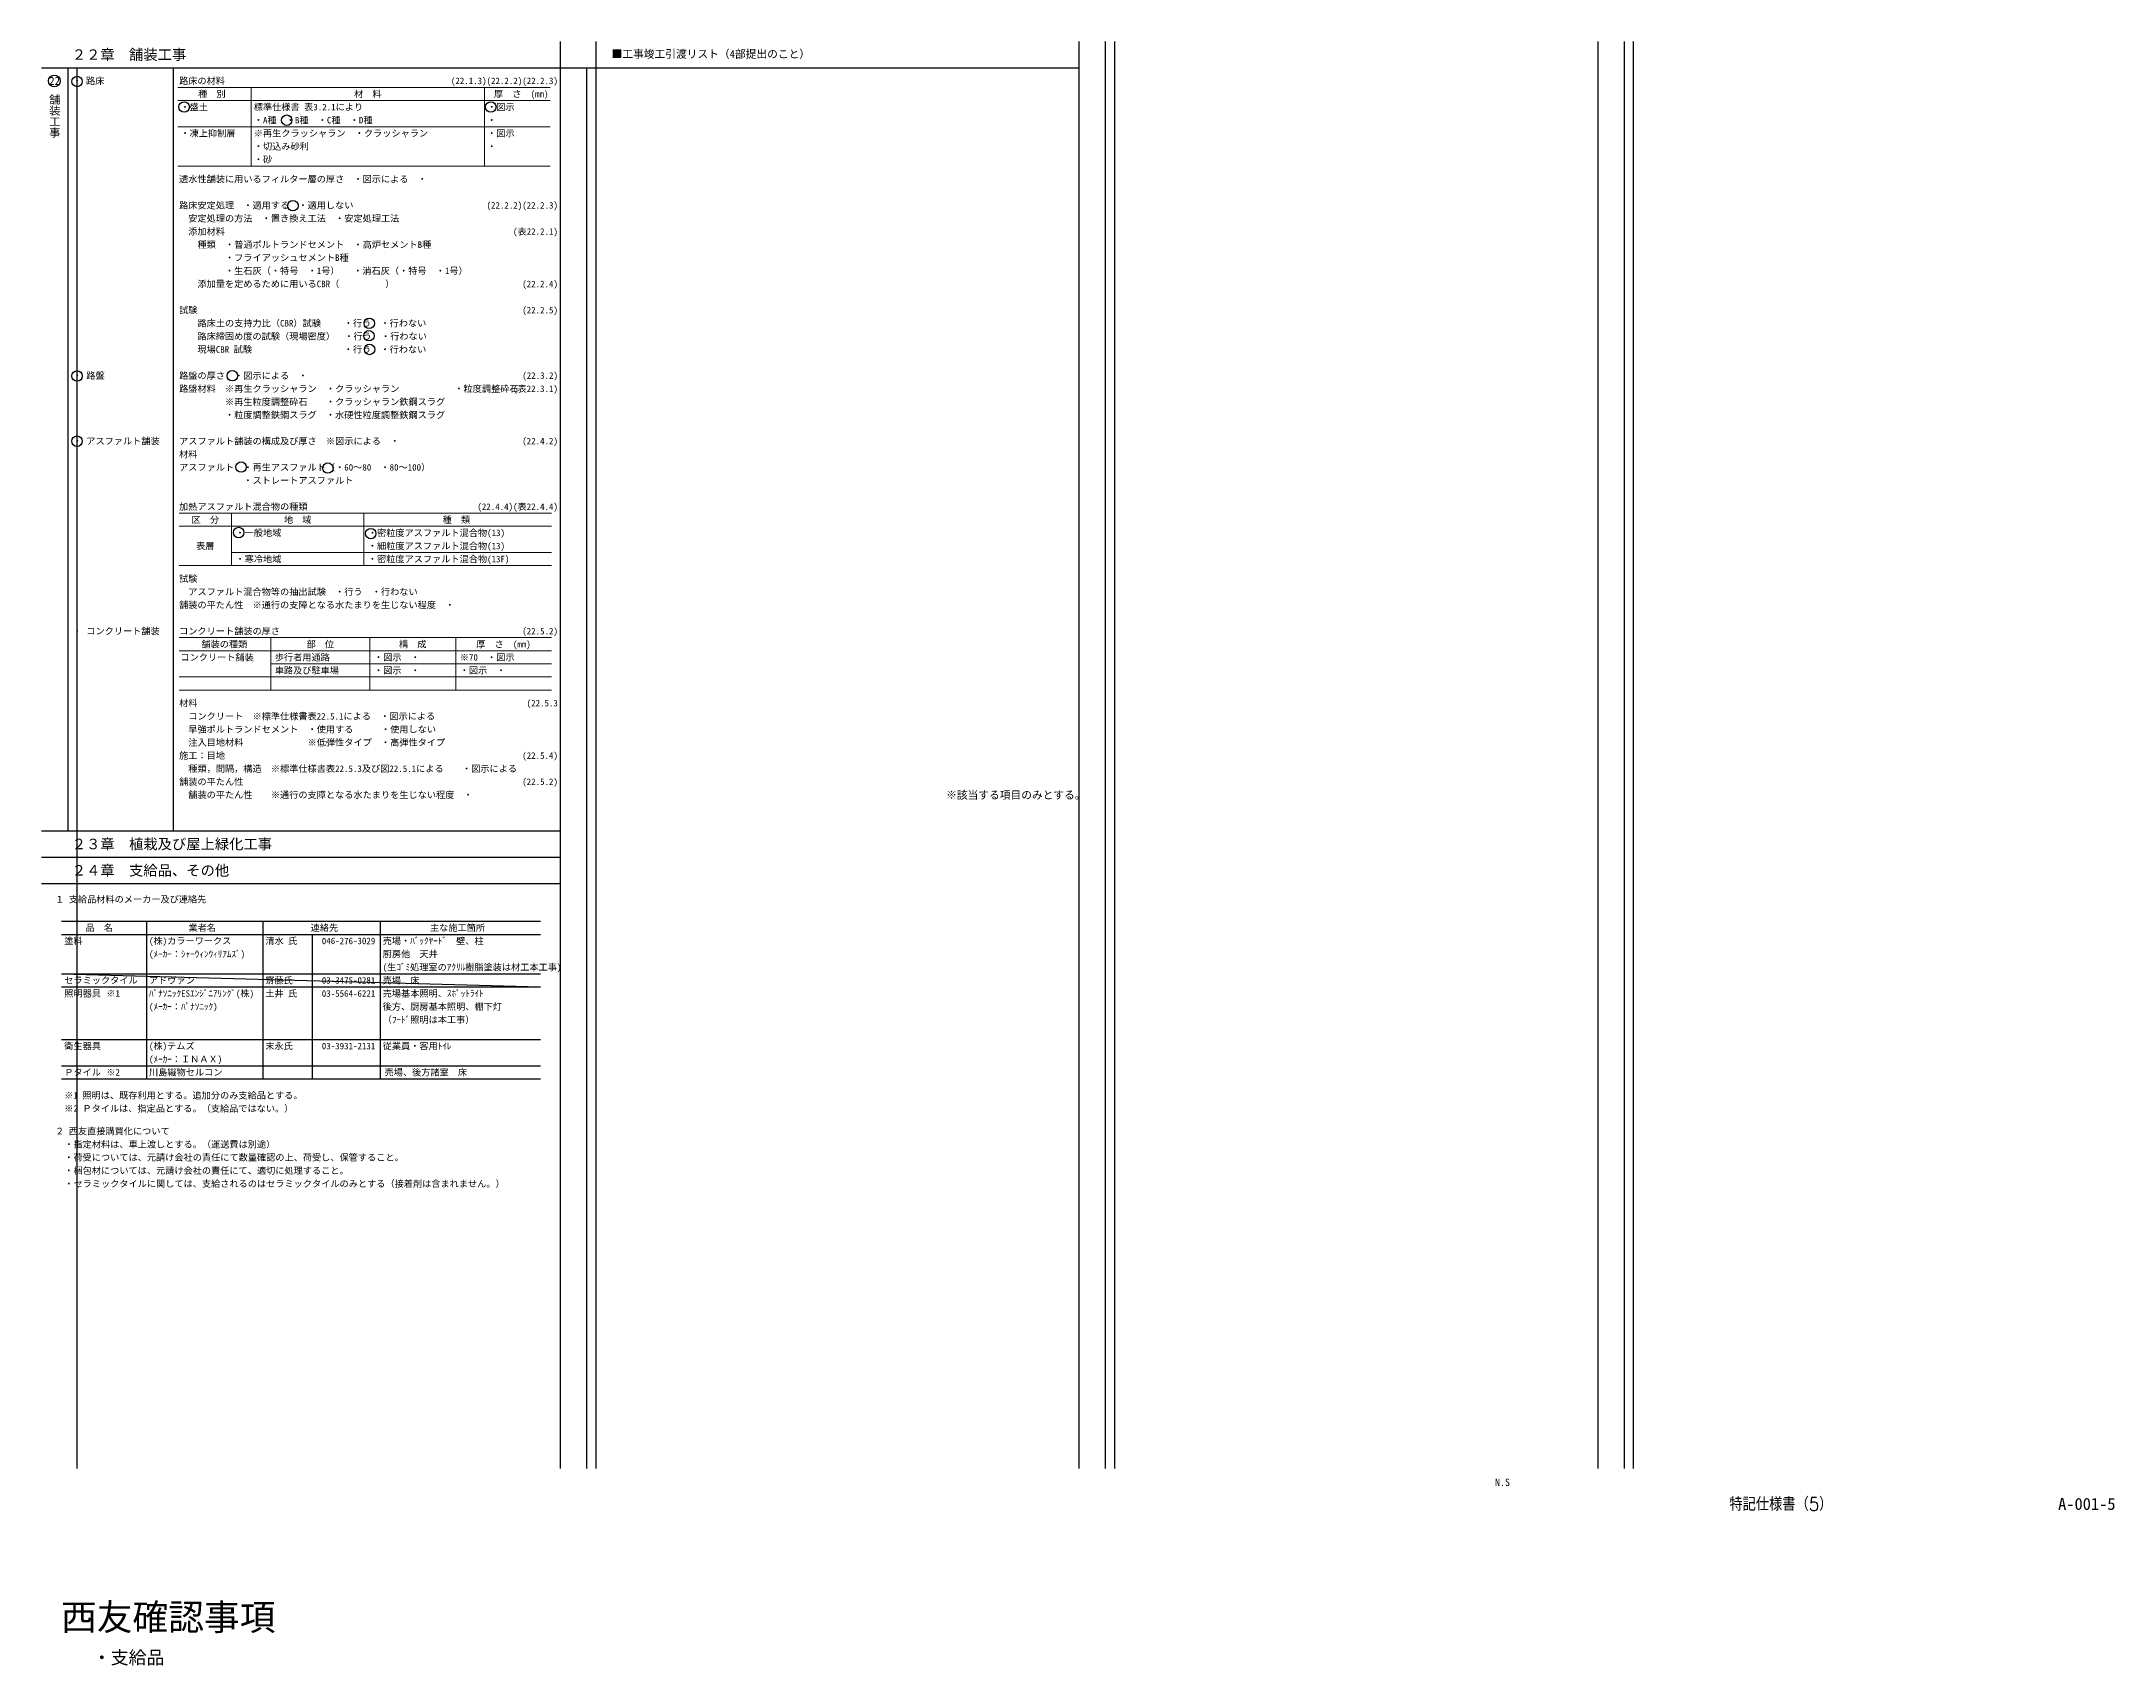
# Model space of a CAD drawing. Header units: millimetres. Extents: x 1 to 4376, y -95 to 584.
# Drawn here: x 3585 to 4376, y -36 to 584 of the extents above; entities that cross this region are included whole.
import ezdxf
from ezdxf.enums import TextEntityAlignment as Align

# ---------------------------------------------------------------- set-up
doc = ezdxf.new("R2010")
doc.units = ezdxf.units.MM
doc.header["$LTSCALE"] = 0.2
doc.layers.get('Defpoints').update_dxf_attribs({"color": 40})
for name, color, linetype in [('A_タイトル枠', 7, 'Continuous'), ('中枠', 6, 'Continuous'), ('文字', 7, 'Continuous'), ('文字2', 2, 'Continuous'), ('枠内記述', 3, 'Continuous'), ('表', 4, 'Continuous')]:
    doc.layers.add(name, color=color, linetype=linetype)
doc.styles.add('@ＭＳ ゴシック', font='@MS Gothic.ttf', dxfattribs={"width": 0.85})
doc.styles.add('_Gothic_', font='MS Gothic.ttf', dxfattribs={"height": 1})
doc.styles.get("Standard").update_dxf_attribs({"font": 'simplex.shx', "width": 0.8, "height": 700, "bigfont": 'extfont2.shx'})
doc.styles.add('text', font='MS Gothic.ttf')
doc.styles.add('ゴシック', font='MS Gothic.ttf', dxfattribs={"height": 4})
doc.styles.add('ＭＳ ゴシック', font='MS Gothic.ttf')
doc.styles.add('ＭＳ ゴシック1', font='MS Gothic.ttf', dxfattribs={"width": 0.85})

msp = doc.modelspace()

# ---------------------------------------------------------------- linework, layer by layer
at = {"layer": 'Defpoints', "color": 251}
for p, q in [((3796.78, 584.14), (3796.78, 39.52)), ((3994.66, 584.14), (3994.66, 39.52)), ((4192.54, 584.14), (4192.54, 39.52)), ((3598.9, 574.09), (3598.9, 39.52))]:
    msp.add_line(p, q, dxfattribs=at)
at = {"layer": '中枠'}
for p, q in [((3783.24, 584.14), (3783.24, 39.52)), ((3981.12, 584.14), (3981.12, 39.52)), ((3991.16, 584.14), (3991.16, 39.52)), ((4179, 584.14), (4179, 39.52)), ((4189.04, 584.14), (4189.04, 39.52)), ((3585.36, 574.09), (3783.24, 574.09)), ((3595.4, 574.09), (3595.4, 282.86)), ((3635.58, 574.09), (3635.58, 282.86)), ((3783.24, 574.09), (3981.12, 574.09)), ((3793.28, 574.09), (3793.28, 39.52)), ((3585.36, 282.86), (3783.24, 282.86)), ((3585.36, 282.86), (3783.24, 282.86)), ((3585.36, 272.81), (3783.24, 272.81)), ((3585.36, 262.77), (3783.24, 262.77))]:
    msp.add_line(p, q, dxfattribs=at)
at = {"layer": '文字'}
msp.add_line((3593.05, 228.33), (3775.66, 223.31), dxfattribs=at)
at = {"layer": '文字2'}
for centre, radius in [((3590.27, 569.06), 2.24), ((3598.94, 568.85), 2), ((3639.78, 559.12), 2), ((3678.91, 554.08), 2), ((3756.77, 559.12), 2), ((3681.28, 521.45), 2), ((3710.4, 476.55), 2), ((3710.28, 471.82), 2), ((3710.53, 466.59), 2), ((3598.94, 456.47), 2), ((3658.17, 456.55), 2), ((3598.9, 431.57), 2), ((3661.49, 421.71), 2), ((3694.6, 421.32), 2), ((3660.59, 396.71), 2), ((3710.95, 396.32), 2)]:
    msp.add_circle(centre, radius, dxfattribs=at)
at = {"layer": '表', "linetype": 'Continuous', "lineweight": 0}
for p, q in [((3637.36, 566.59), (3779.36, 566.59)), ((3637.36, 561.59), (3779.36, 561.59)), ((3665.36, 566.59), (3665.36, 536.59)), ((3754.36, 566.59), (3754.36, 536.59)), ((3637.36, 551.59), (3779.36, 551.59)), ((3637.36, 536.59), (3779.36, 536.59)), ((3637.86, 404.1), (3779.86, 404.1)), ((3657.86, 404.1), (3657.86, 384.09)), ((3708.36, 404.1), (3708.36, 384.09)), ((3637.86, 399.1), (3779.86, 399.1)), ((3779.86, 389.09), (3657.86, 389.09)), ((3637.86, 384.09), (3779.86, 384.09)), ((3637.86, 356.6), (3779.86, 356.6)), ((3672.86, 356.6), (3672.86, 336.6)), ((3743.36, 356.6), (3743.36, 336.6)), ((3637.86, 351.6), (3779.86, 351.6)), ((3637.86, 341.6), (3779.86, 341.6)), ((3779.86, 346.6), (3672.86, 346.6)), ((3637.86, 336.6), (3779.86, 336.6))]:
    msp.add_line(p, q, dxfattribs=at)
at = {"layer": '表', "color": 5, "linetype": 'Continuous', "lineweight": 0}
msp.add_line((3710.61, 356.6), (3710.61, 336.6), dxfattribs=at)
at = {"layer": '表'}
for p, q in [((3593.05, 248.38), (3775.66, 248.38)), ((3625.38, 248.38), (3625.38, 188.21)), ((3669.74, 248.38), (3669.74, 188.21)), ((3714.53, 248.38), (3714.53, 188.21)), ((3593.05, 243.37), (3775.66, 243.37)), ((3688.6, 243.37), (3688.6, 188.21)), ((3593.05, 228.33), (3775.66, 228.33)), ((3593.05, 223.31), (3775.66, 223.31)), ((3593.05, 203.25), (3775.66, 203.25)), ((3593.05, 193.22), (3775.66, 193.22)), ((3593.05, 188.21), (3775.66, 188.21))]:
    msp.add_line(p, q, dxfattribs=at)

# ---------------------------------------------------------------- texts
at = {"layer": 'A_タイトル枠', "color": 3, "width": 0.9}
msp.add_text('特記仕様書（5）', height=5.1, dxfattribs=at).set_placement((4248.86, 25.94), align=Align.MIDDLE_CENTER)
at = {"layer": '文字', "color": 7, "lineweight": -3, "style": '_Gothic_'}
for s, p in [('２２章\u3000舗装工事', (3596.94, 579.12)), ('２３章\u3000植栽及び屋上緑化工事', (3596.94, 277.84)), ('２４章\u3000支給品、その他', (3596.94, 267.79))]:
    msp.add_text(s, height=4, dxfattribs=at).set_placement(p, align=Align.MIDDLE_LEFT)
at = {"layer": '文字'}
for s, height, style, p in [('■工事竣工引渡リスト（4部提出のこと）', 3, 'ＭＳ ゴシック', (3802.85, 579.34)), ('※該当する項目のみとする。', 3, 'ＭＳ ゴシック', (3930.45, 296.55)), ('１ 支給品材料のメーカー及び連絡先', 2.5, 'text', (3590.56, 256.74)), ('塗料', 2.5, 'text', (3594.06, 240.86)), ('(株)カラーワークス', 2.5, 'text', (3626.38, 240.86)), ('(ﾒｰｶｰ：ｼｬｰｳｨﾝｳｨﾘｱﾑｽﾞ)', 2.5, 'text', (3626.38, 235.85)), ('清水 氏', 2.5, 'text', (3670.75, 240.86)), ('046-276-3029', 2.5, 'text', (3692.3, 240.86)), ('厨房他\u3000天井', 2.5, 'text', (3715.53, 235.85)), ('売場・ﾊﾞｯｸﾔｰﾄﾞ\u3000壁、柱', 2.5, 'text', (3715.53, 240.86)), ('(生ｺﾞﾐ処理室のｱｸﾘﾙ樹脂塗装は材工本工事)', 2.5, 'text', (3715.53, 230.83)), ('照明器具', 2.5, 'text', (3594.06, 220.8)), ('セラミックタイル', 2.5, 'text', (3594.06, 225.82)), ('※1', 2.5, 'text', (3610.09, 220.8)), ('ﾊﾟﾅｿﾆｯｸESｴﾝｼﾞﾆｱﾘﾝｸﾞ(株)', 2.5, 'text', (3626.38, 220.8)), ('アドヴァン', 2.5, 'text', (3626.38, 225.82)), ('齋藤氏', 2.5, 'text', (3670.75, 225.82)), ('土井 氏', 2.5, 'text', (3670.75, 220.8)), ('03-3475-0281', 2.5, 'text', (3692.3, 225.82)), ('03-5564-6221', 2.5, 'text', (3692.3, 220.8)), ('売場\u3000床', 2.5, 'text', (3715.53, 225.82)), ('売場基本照明、ｽﾎﾟｯﾄﾗｲﾄ', 2.5, 'text', (3715.53, 220.8)), ('(ﾒｰｶｰ：ﾊﾟﾅｿﾆｯｸ)', 2.5, 'text', (3626.38, 215.79)), ('後方、厨房基本照明、棚下灯', 2.5, 'text', (3715.53, 215.79)), ('（ﾌｰﾄﾞ照明は本工事）', 2.5, 'text', (3715.53, 210.77)), ('衛生器具', 2.5, 'text', (3594.06, 200.74)), ('(株)テムズ', 2.5, 'text', (3626.38, 200.74)), ('末永氏', 2.5, 'text', (3670.75, 200.74)), ('03-3931-2131', 2.5, 'text', (3692.3, 200.74)), ('従業員・客用ﾄｲﾚ', 2.5, 'text', (3715.53, 200.74)), ('Ｐタイル', 2.5, 'text', (3594.06, 190.72)), ('※2', 2.5, 'text', (3610.09, 190.72)), ('川島織物セルコン', 2.5, 'text', (3626.38, 190.72)), ('(ﾒｰｶｰ：ＩＮＡＸ)', 2.5, 'text', (3626.38, 195.73)), ('売場、後方諸室\u3000床', 2.5, 'text', (3716.22, 190.72)), ('※1 照明は、既存利用とする。追加分のみ支給品とする。', 2.5, 'text', (3594.06, 181.9)), ('※2 Ｐタイルは、指定品とする。（支給品ではない。）', 2.5, 'text', (3594.06, 176.89)), ('２ 西友直接購買化について', 2.5, 'text', (3590.56, 168.24)), ('\u3000・指定材料は、車上渡しとする。（運送費は別途）', 2.5, 'text', (3590.56, 163.23)), ('\u3000・荷受については、元請け会社の責任にて数量確認の上、荷受し、保管すること。', 2.5, 'text', (3590.56, 158.22)), ('\u3000・梱包材については、元請け会社の責任にて、適切に処理すること。', 2.5, 'text', (3590.56, 153.2)), ('\u3000・セラミックタイルに関しては、支給されるのはセラミックタイルのみとする（接着剤は含まれません。）', 2.5, 'text', (3590.56, 148.19)), ('西友確認事項', 10, 'ＭＳ ゴシック', (3592.79, -17.2)), ('・支給品', 5, 'ＭＳ ゴシック', (3604.98, -32.62))]:
    msp.add_text(s, height=height, dxfattribs=dict(at, style=style)).set_placement(p, align=Align.MIDDLE_LEFT)
at = {"layer": '文字', "color": 7, "linetype": 'Continuous', "lineweight": 13, "style": 'ＭＳ ゴシック1'}
for s, height, p in [('22', 3.077, (3590.36, 569.09)), ('種\u3000別', 2.5, (3650.36, 564.09)), ('材\u3000料', 2.5, (3709.86, 564.09)), ('厚\u3000さ\u3000(mm)', 2.5, (3768.36, 564.09)), ('区\u3000分', 2.5, (3647.86, 401.6)), ('地\u3000域', 2.5, (3683.11, 401.6)), ('種\u3000類', 2.5, (3743.61, 401.59)), ('表層', 2.5, (3647.86, 391.59)), ('コンクリート舗装', 2.5, (3652.36, 349.09)), ('舗装の種類', 2.5, (3655.11, 354.09)), ('部\u3000位', 2.5, (3691.73, 354.1)), ('構\u3000成', 2.5, (3726.98, 354.1)), ('厚\u3000さ\u3000(mm)', 2.5, (3761.61, 354.1))]:
    msp.add_text(s, height=height, dxfattribs=at).set_placement(p, align=Align.MIDDLE_CENTER)
for s, p in [('・ 路床', (3597.14, 569.09)), ('路床の材料', (3637.86, 569.09)), ('・盛土', (3638.36, 559.09)), ('標準仕様書 表3.2.1により', (3666.36, 559.09)), ('・A種\u3000・B種\u3000・C種\u3000・D種', (3666.36, 554.09)), ('・図示', (3755.36, 559.09)), ('・', (3755.36, 554.09)), ('・凍上抑制層', (3638.36, 549.09)), ('※再生クラッシャラン\u3000・クラッシャラン', (3666.36, 549.09)), ('・切込み砂利\u3000', (3666.36, 544.09)), ('・図示', (3755.36, 549.09)), ('・砂', (3666.36, 539.09)), ('・', (3755.36, 544.09)), ('透水性舗装に用いるフィルター層の厚さ\u3000・図示による\u3000・', (3637.86, 531.59)), ('路床安定処理\u3000・適用する\u3000・適用しない', (3637.86, 521.59)), ('\u3000安定処理の方法\u3000・置き換え工法\u3000・安定処理工法', (3637.86, 516.59)), ('\u3000添加材料', (3637.86, 511.59)), ('\u3000\u3000種類\u3000・普通ポルトランドセメント\u3000・高炉セメントB種', (3637.86, 506.59)), ('\u3000\u3000\u3000\u3000\u3000・フライアッシュセメントB種', (3637.86, 501.59)), ('\u3000\u3000\u3000\u3000\u3000・生石灰（・特号\u3000・1号） \u3000・消石灰（・特号\u3000・1号）', (3637.86, 496.59)), ('\u3000\u3000添加量を定めるために用いるCBR（\u3000\u3000\u3000\u3000\u3000）', (3637.86, 491.59)), ('試験', (3637.86, 481.59)), ('\u3000\u3000路床土の支持力比（CBR）試験 \u3000\u3000・行う\u3000・行わない', (3637.86, 476.59)), ('\u3000\u3000現場CBR 試験\u3000\u3000\u3000\u3000\u3000\u3000\u3000\u3000\u3000\u3000・行う\u3000・行わない', (3637.86, 466.59)), ('\u3000\u3000路床締固め度の試験（現場密度）\u3000・行う\u3000・行わない', (3637.86, 471.59)), ('・ 路盤', (3597.25, 456.62)), ('路盤の厚さ\u3000・図示による\u3000・', (3637.86, 456.59)), ('路盤材料\u3000※再生クラッシャラン\u3000・クラッシャラン\u3000\u3000\u3000\u3000\u3000\u3000・粒度調整砕石', (3637.86, 451.59)), ('\u3000\u3000\u3000\u3000\u3000※再生粒度調整砕石\u3000\u3000・クラッシャラン鉄鋼スラグ', (3637.86, 446.59)), ('\u3000\u3000\u3000\u3000\u3000・粒度調整鉄鋼スラグ\u3000・水硬性粒度調整鉄鋼スラグ', (3637.86, 441.59)), ('・ アスファルト舗装', (3597.25, 431.62)), ('材料', (3637.86, 426.59)), ('アスファルト舗装の構成及び厚さ\u3000※図示による\u3000・', (3637.86, 431.59)), ('アスファルト\u3000・再生アスファルト（・60～80\u3000・80～100）', (3637.86, 421.59)), ('\u3000\u3000\u3000\u3000\u3000\u3000\u3000・ストレートアスファルト', (3637.86, 416.59)), ('加熱アスファルト混合物の種類', (3637.86, 406.59)), ('・一般地域', (3659.36, 396.59)), ('・密粒度アスファルト混合物(13)', (3709.86, 396.59)), ('・寒冷地域', (3659.36, 386.59)), ('・細粒度アスファルト混合物(13)', (3709.86, 391.59)), ('・密粒度アスファルト混合物(13F)', (3709.86, 386.59)), ('試験', (3637.86, 379.09)), ('\u3000アスファルト混合物等の抽出試験\u3000・行う\u3000・行わない', (3637.86, 374.09)), ('舗装の平たん性\u3000※通行の支障となる水たまりを生じない程度\u3000・', (3637.86, 369.09)), ('・ コンクリート舗装', (3597.25, 359.09)), ('コンクリート舗装の厚さ', (3637.86, 359.09)), ('歩行者用通路', (3674.36, 349.09)), ('・図示\u3000・', (3712.18, 349.09)), ('※70\u3000・図示\u3000', (3744.93, 349.09)), ('車路及び駐車場', (3674.36, 344.09)), ('・図示\u3000・', (3712.18, 344.09)), ('・図示\u3000・\u3000', (3744.93, 344.09)), ('材料', (3637.86, 331.6)), ('\u3000コンクリート\u3000※標準仕様書表22.5.1による\u3000・図示による', (3637.86, 326.6)), ('\u3000注入目地材料\u3000\u3000\u3000\u3000\u3000\u3000\u3000※低弾性タイプ\u3000・高弾性タイプ', (3637.86, 316.6)), ('\u3000早強ポルトランドセメント\u3000・使用する\u3000\u3000\u3000・使用しない', (3637.86, 321.6)), ('施工：目地', (3637.86, 311.6)), ('舗装の平たん性', (3637.86, 301.6)), ('\u3000種類，間隔，構造\u3000※標準仕様書表22.5.3及び図22.5.1による\u3000\u3000・図示による', (3637.86, 306.6)), ('\u3000舗装の平たん性\u3000\u3000※通行の支障となる水たまりを生じない程度\u3000・', (3637.86, 296.6))]:
    msp.add_text(s, height=2.5, dxfattribs=at).set_placement(p, align=Align.MIDDLE_LEFT)
for s, p in [('(22.1.3)(22.2.2)(22.2.3)', (3782.36, 569.09)), ('(22.2.2)(22.2.3)', (3782.36, 521.59)), ('(表22.2.1)', (3782.36, 511.59)), ('(22.2.4)', (3782.36, 491.59)), ('(22.2.5)', (3782.36, 481.59)), ('(表22.3.1)', (3782.36, 451.59)), ('(22.3.2)', (3782.36, 456.62)), ('(22.4.2)', (3782.36, 431.62)), ('\u3000(22.4.4)(表22.4.4)', (3782.36, 406.59)), ('(22.5.2)', (3782.36, 359.09)), ('(22.5.3', (3782.36, 331.6)), ('(22.5.4)', (3782.36, 311.6)), ('(22.5.2)', (3782.36, 301.6))]:
    msp.add_text(s, height=2.5, dxfattribs=at).set_placement(p, align=Align.MIDDLE_RIGHT)
at = {"layer": '文字', "color": 7, "linetype": 'Continuous', "lineweight": 13, "style": '@ＭＳ ゴシック'}
msp.add_text('舗装工事', height=3.077, rotation=270, dxfattribs=at).set_placement((3590.36, 564.09), align=Align.MIDDLE_LEFT)
at = {"layer": '文字', "style": 'text'}
for s, p in [('品\u3000名', (3607.39, 245.88)), ('業者名', (3646.69, 245.88)), ('連絡先', (3693.32, 245.88)), ('主な施工箇所', (3744.06, 245.88))]:
    msp.add_text(s, height=2.5, dxfattribs=at).set_placement(p, align=Align.MIDDLE_CENTER)
at = {"layer": '枠内記述', "linetype": 'ByBlock', "lineweight": -2, "style": 'ゴシック'}
msp.add_text('N.S', height=2.8, dxfattribs=at).set_placement((4139.82, 32.85))
at = {"layer": '枠内記述', "style": 'ゴシック'}
msp.add_text('A-001-5', height=4.6, dxfattribs=at).set_placement((4354.61, 23.71))

doc.saveas('drawing.dxf')
